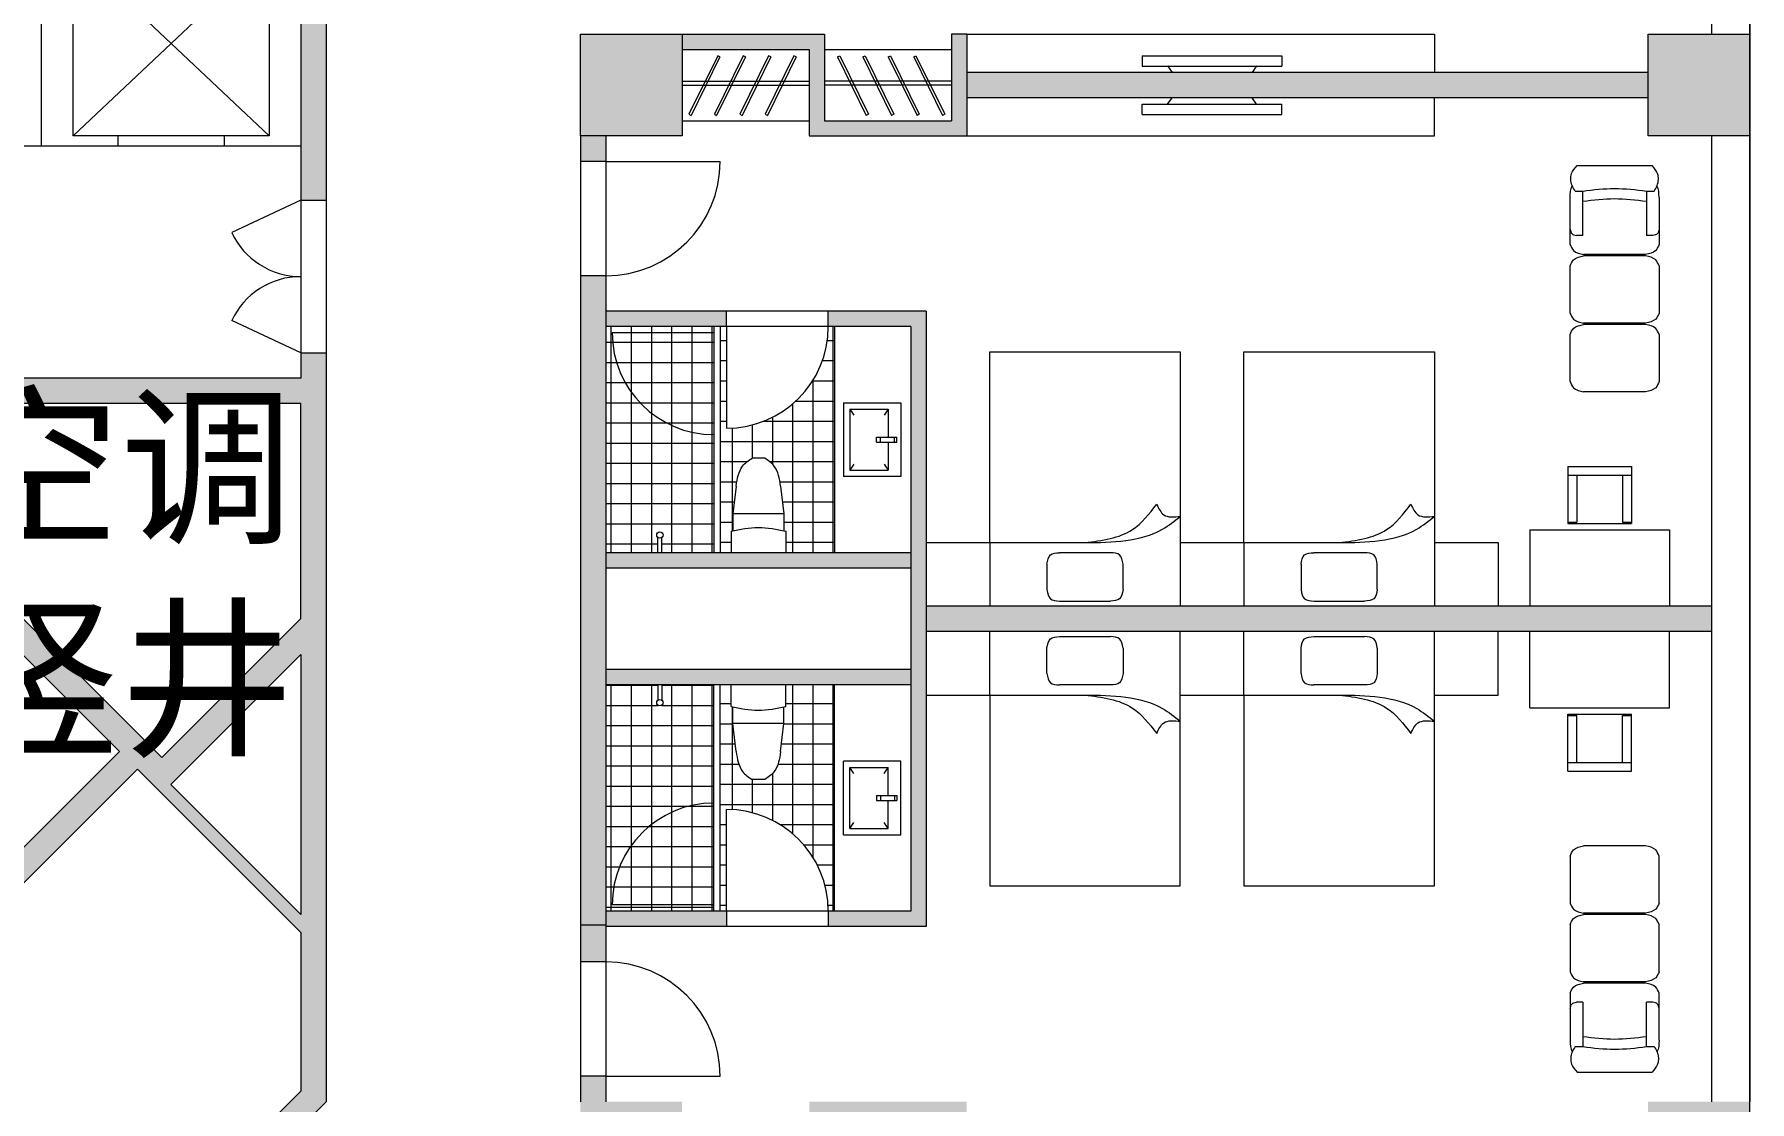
# Model space of a CAD drawing. Header units: metres. Extents: x -302 to 587, y -65 to 94.
# Drawn here: x 573.12 to 586.61, y 43.76 to 52.16 of the extents above; entities that cross this region are included whole.
import ezdxf

# ---------------------------------------------------------------- set-up
doc = ezdxf.new("R2010")
doc.units = ezdxf.units.M
doc.linetypes.add('ACAD_ISO03W100', pattern=[30, 12, -18])
doc.layers.get('0').update_dxf_attribs({"lineweight": 9})
for name, color, linetype, lineweight in [('fanghuo', 1, 'Continuous', 9), ('furniture', 3, 'Continuous', 5), ('glass', 5, 'Continuous', 5), ('hatch', 212, 'ACAD_ISO03W100', 5), ('ProfileEdges', 7, 'Continuous', 9), ('PUB_TEXT', 7, 'Continuous', 9), ('stair', 30, 'Continuous', 9), ('zhuwang', 2, 'Continuous', 13)]:
    doc.layers.add(name, color=color, linetype=linetype, lineweight=lineweight)
doc.styles.add('mystyle', font='', dxfattribs={"height": 1})
doc.styles.get('mystyle').set_extended_font_data('SimSun')
doc.dimstyles.new('myyyy', dxfattribs={"dimtxt": 1, "dimasz": 0.18, "dimexe": 0.18, "dimexo": 0.0625, "dimgap": 0.09, "dimtad": 0, "dimtoh": 1, "dimdec": 3, "dimrnd": 0.001, "dimzin": 0, "dimdsep": 46, "dimtxsty": 'Standard', "dimcen": 0.09, "dimadec": 0, "dimazin": 0, "dimtfac": 1, "dimtdec": 3, "dimtofl": 0, "dimtmove": 0, "dimatfit": 3, "dimfxl": 1, "dimtolj": 1, "dimtzin": 0, "dimarcsym": 0})
pattern_1 = [(0, (469.70644, -288.71858), (0, 0.15875), []), (90, (469.70644, -288.71858), (-0.15875, 1e-17), [])]

# ---------------------------------------------------------------- blocks, each defined once
blk = doc.blocks.new('*D136')
at = {"layer": 'Defpoints', "color": 0, "ltscale": 3, "transparency": 16777216}
for p in [(529.567, 68.96), (552.214, 68.96), (578.214, 26.14)]:
    blk.add_point(p, dxfattribs=at)
at = {"layer": 'PUB_TEXT', "color": 0, "lineweight": -2, "ltscale": 3, "transparency": 16777216}
for p, q in [((552.151, 68.96), (529.387, 68.96)), ((529.567, 68.78), (529.567, 50.056)), ((529.567, 26.32), (529.567, 45.043)), ((578.151, 26.14), (529.387, 26.14))]:
    blk.add_line(p, q, dxfattribs=at)
at = {"layer": 'PUB_TEXT', "color": 0, "ltscale": 3, "transparency": 16777216}
for points in [[(529.537, 68.78), (529.597, 68.78), (529.567, 68.96)], [(529.537, 26.32), (529.597, 26.32), (529.567, 26.14)]]:
    blk.add_solid(points, dxfattribs=at)
at = {"layer": 'PUB_TEXT', "color": 0, "ltscale": 3, "transparency": 16777216, "insert": (529.567, 47.55), "char_height": 1, "attachment_point": 5, "rotation": 90}
blk.add_mtext('\\A1;42.820', dxfattribs=at)
blk = doc.blocks.new('*D140')
at = {"layer": 'Defpoints', "color": 0, "ltscale": 3, "transparency": 16777216}
for p in [(543.814, 56.106), (586.614, 26.16), (586.614, 11.149)]:
    blk.add_point(p, dxfattribs=at)
at = {"layer": 'PUB_TEXT', "color": 0, "lineweight": -2, "ltscale": 3, "transparency": 16777216}
for p, q in [((543.814, 56.043), (543.814, 10.969)), ((586.614, 26.097), (586.614, 10.969)), ((543.994, 11.149), (562.79, 11.149)), ((586.434, 11.149), (567.637, 11.149))]:
    blk.add_line(p, q, dxfattribs=at)
at = {"layer": 'PUB_TEXT', "color": 0, "ltscale": 3, "transparency": 16777216}
for points in [[(543.994, 11.179), (543.994, 11.119), (543.814, 11.149)], [(586.434, 11.179), (586.434, 11.119), (586.614, 11.149)]]:
    blk.add_solid(points, dxfattribs=at)
at = {"layer": 'PUB_TEXT', "color": 0, "ltscale": 3, "transparency": 16777216, "insert": (565.214, 11.149), "char_height": 1, "attachment_point": 5}
blk.add_mtext('\\A1;42.800', dxfattribs=at)

msp = doc.modelspace()

# ---------------------------------------------------------------- hatches: boundary and pattern name
at = {"layer": 'hatch', "ltscale": 0.05}
h = msp.add_hatch(color=256, dxfattribs=at)
h.dxf.hatch_style = 1
h.paths.add_polyline_path([(568.6136, 51.9733), (564.1212, 56.4658), (565.2152, 57.5598), (567.2136, 57.5598), (567.2136, 57.7598), (561.4129, 57.7598), (561.0301, 57.377), (561.1715, 57.2356), (561.4958, 57.5598), (562.7443, 57.5598), (564.0292, 56.2749), (563.0807, 55.3264), (563.2221, 55.1849), (564.1706, 56.1335), (568.9082, 51.3959), (566.7869, 49.2745), (562.0493, 54.0121), (562.3736, 54.3364), (562.2322, 54.4778), (561.9079, 54.1536), (559.9987, 56.0628), (560.323, 56.387), (560.1815, 56.5284), (559.7159, 56.0628), (573.7166, 42.062), (574.1823, 42.5277), (574.0408, 42.6692), (573.7166, 42.3449), (571.8074, 44.2541), (572.1316, 44.5783), (571.9902, 44.7198), (571.666, 44.3955), (566.9283, 49.1331), (569.0497, 51.2544), (573.7873, 46.5168), (572.8388, 45.5683), (572.9802, 45.4269), (573.9287, 46.3754), (575.2136, 45.0905), (575.2136, 43.8419), (574.8894, 43.5177), (575.0308, 43.3763), (575.4136, 43.7591), (575.4136, 49.6533), (575.2136, 49.6533), (575.2136, 49.4533), (571.1336, 49.4533), (571.1336, 53.4798), (568.8136, 53.4798), (568.8136, 57.5598), (568.6136, 57.5598)])
h.paths.add_polyline_path([(568.8136, 53.2798), (570.9336, 53.2798), (570.9336, 49.6533), (568.8136, 51.7733)], flags=16)
h.paths.add_polyline_path([(571.3336, 49.2533), (575.2136, 49.2533), (575.2136, 47.5614), (574.1196, 46.4673)], flags=16)
h.paths.add_polyline_path([(563.909, 56.5365), (562.8857, 57.5598), (564.9323, 57.5598)], flags=16)
h.paths.add_polyline_path([(575.2136, 47.2785), (575.2136, 45.2319), (574.1903, 46.2552)], flags=16)
h = msp.add_hatch(color=256, dxfattribs=at)
h.dxf.hatch_style = 1
h.paths.add_polyline_path([(575.4136, 57.7598), (573.2136, 57.7598), (573.2136, 57.5598), (575.2136, 57.5598), (575.2136, 53.4798), (575.2136, 50.8533), (575.4136, 50.8533)])
h = msp.add_hatch(color=256, dxfattribs=at)
h.dxf.hatch_style = 1
h.paths.add_polyline_path([(577.6136, 50.2598), (577.4136, 50.2598), (577.4136, 44.8598), (577.6136, 44.8598)])
h.paths.add_polyline_path([(580.1336, 49.9798), (579.3636, 49.9798), (579.3636, 49.8598), (580.0136, 49.8598), (580.0136, 45.2598), (579.3636, 45.2598), (579.3636, 45.1398), (580.1336, 45.1398)])
h.paths.add_polyline_path([(578.5636, 49.9798), (577.6136, 49.9798), (577.6136, 49.8598), (578.5636, 49.8598)])
h.paths.add_polyline_path([(580.4536, 52.1598), (580.3336, 52.1598), (580.3336, 51.4798), (579.3336, 51.4798), (579.3336, 52.1598), (578.2136, 52.1598), (578.2136, 52.0398), (579.2136, 52.0398), (579.2136, 51.3598), (580.4536, 51.3598)])
h.paths.add_polyline_path([(585.8136, 51.8598), (580.4536, 51.8598), (580.4536, 51.6598), (585.8136, 51.6598)])
h.paths.add_polyline_path([(586.3136, 47.6598), (580.1336, 47.6598), (580.1336, 47.4598), (586.3136, 47.4598)])
h.paths.add_polyline_path([(580.0136, 48.0798), (577.6136, 48.0798), (577.6136, 47.9598), (580.0136, 47.9598)])
h.paths.add_polyline_path([(580.0136, 47.1598), (577.6136, 47.1598), (577.6136, 47.0398), (580.0136, 47.0398)])
h.paths.add_polyline_path([(578.5636, 45.2598), (577.6136, 45.2598), (577.6136, 45.1398), (578.5636, 45.1398)])
h.paths.add_polyline_path([(585.8136, 43.4598), (580.4536, 43.4598), (580.4536, 43.2598), (585.8136, 43.2598)])
h.paths.add_polyline_path([(580.4536, 43.7598), (579.2136, 43.7598), (579.2136, 43.0798), (578.2136, 43.0798), (578.2136, 42.9598), (579.3336, 42.9598), (579.3336, 43.6398), (580.3336, 43.6398), (580.3336, 42.9598), (580.4536, 42.9598)])
h.paths.add_polyline_path([(577.6136, 43.9598), (577.4136, 43.9598), (577.4136, 43.7598), (577.6136, 43.7598)])
h.paths.add_polyline_path([(578.2136, 43.7598), (577.4136, 43.7598), (577.4136, 42.9598), (578.2136, 42.9598)])
h.paths.add_polyline_path([(578.2136, 52.1598), (577.4136, 52.1598), (577.4136, 51.3598), (578.2136, 51.3598)])
h.paths.add_polyline_path([(586.6136, 52.1598), (585.8136, 52.1598), (585.8136, 51.3598), (586.6136, 51.3598)])
h.paths.add_polyline_path([(586.6136, 43.7598), (585.8136, 43.7598), (585.8136, 42.9598), (586.6136, 42.9598)])
h = msp.add_hatch(color=256, dxfattribs=at)
h.dxf.hatch_style = 1
h.paths.add_polyline_path([(577.6136, 51.3598), (577.4136, 51.3598), (577.4136, 51.1598), (577.6136, 51.1598)])
h = msp.add_hatch(dxfattribs=at)
h.set_pattern_fill('ANGLE', color=256)
h.set_pattern_definition([(0, (469.7064, -297.1186), (0, 6.985), [5.08, -1.905]), (90, (469.7064, -297.1186), (-6.985, 4e-16), [5.08, -1.905])])
h.paths.add_polyline_path([(577.6136, 50.2598), (577.4136, 50.2598), (577.4136, 44.8598), (577.6136, 44.8598)])
h = msp.add_hatch(dxfattribs=at)
h.set_pattern_fill('NET', color=256, scale=0.05)
h.set_pattern_definition(pattern_1)
h.paths.add_polyline_path([(578.4636, 49.0098, -0.4142136), (577.6636, 49.8098), (578.4636, 49.8098), (578.4636, 49.8598), (577.6136, 49.8598), (577.6136, 48.0798), (578.0236, 48.0798), (578.0236, 48.1998, -0.236068), (578.0136, 48.2198, -1), (578.0636, 48.2198, -0.236068), (578.0536, 48.1998), (578.0536, 48.0798), (578.4636, 48.0798)])
h.paths.add_polyline_path([(578.4636, 49.8098), (577.6636, 49.8098, 0.4142136), (578.4636, 49.0098)], flags=17)
h = msp.add_hatch(dxfattribs=at)
h.set_pattern_fill('NET', color=256, scale=0.05)
h.set_pattern_definition([(0, (469.70644, -297.11858), (0, 0.15875), []), (90, (469.70644, -297.11858), (-0.15875, 1e-17), [])])
edge = h.paths.add_edge_path()
edge.add_line((579.4136, 49.8598), (579.3636, 49.8598))
edge.add_arc((578.5636, 49.8598), 0.8, -90, 0, ccw=False)
edge.add_line((578.5636, 49.0598), (578.5636, 49.8598))
edge.add_line((578.5636, 49.8598), (578.5136, 49.8598))
edge.add_line((578.5136, 49.8598), (578.5136, 48.0798))
edge.add_line((578.5136, 48.0798), (578.5986, 48.0798))
edge.add_line((578.5986, 48.0798), (578.5986, 48.2498))
edge.add_spline(control_points=[(578.5986, 48.2498), (578.6036, 48.2509), (578.6086, 48.2519), (578.6136, 48.2529)], knot_values=[0, 0, 0, 0, 0.0151453, 0.0151453, 0.0151453, 0.0151453], degree=3, periodic=0)
edge.add_line((578.6136, 48.253), (578.6136, 48.3848))
edge.add_line((578.6136, 48.3848), (578.6386, 48.6048))
edge.add_spline(control_points=[(578.6386, 48.6048), (578.6478, 48.6623), (578.6624, 48.7537), (578.7362, 48.8055), (578.7636, 48.8248)], knot_values=[0, 0, 0, 0, 0.1647883, 0.2622216, 0.2622216, 0.2622216, 0.2622216], degree=3, periodic=0)
edge.add_line((578.7636, 48.8248), (578.8636, 48.8248))
edge.add_spline(control_points=[(578.8636, 48.8248), (578.8911, 48.8055), (578.9649, 48.7537), (578.9795, 48.6623), (578.9886, 48.6048)], knot_values=[0, 0, 0, 0, 0.0974334, 0.2622216, 0.2622216, 0.2622216, 0.2622216], degree=3, periodic=0)
edge.add_line((578.9886, 48.6048), (579.0136, 48.3848))
edge.add_line((579.0136, 48.3848), (579.0136, 48.2529))
edge.add_spline(control_points=[(579.0136, 48.2529), (579.0186, 48.2519), (579.0236, 48.2509), (579.0286, 48.2498)], knot_values=[0.4190205, 0.4190205, 0.4190205, 0.4190205, 0.4341659, 0.4341659, 0.4341659, 0.4341659], degree=3, periodic=0)
edge.add_line((579.0286, 48.2498), (579.0286, 48.0798))
edge.add_line((579.0286, 48.0798), (579.4136, 48.0798))
edge.add_line((579.4136, 48.0798), (579.4136, 49.8598))
edge = h.paths.add_edge_path()
edge.add_line((579.4136, 47.0398), (579.0286, 47.0398))
edge.add_line((579.0286, 47.0398), (579.0286, 46.8698))
edge.add_spline(control_points=[(579.0286, 46.8698), (579.0236, 46.8688), (579.0186, 46.8677), (579.0136, 46.8667)], knot_values=[0.4190205, 0.4190205, 0.4190205, 0.4190205, 0.4341659, 0.4341659, 0.4341659, 0.4341659], degree=3, periodic=0)
edge.add_line((579.0136, 46.8667), (579.0136, 46.7348))
edge.add_line((579.0136, 46.7348), (578.9886, 46.5148))
edge.add_spline(control_points=[(578.9886, 46.5148), (578.9795, 46.4574), (578.9649, 46.3659), (578.8911, 46.3141), (578.8636, 46.2948)], knot_values=[0, 0, 0, 0, 0.1647883, 0.2622216, 0.2622216, 0.2622216, 0.2622216], degree=3, periodic=0)
edge.add_line((578.8636, 46.2948), (578.7636, 46.2948))
edge.add_spline(control_points=[(578.7636, 46.2948), (578.7362, 46.3141), (578.6624, 46.3659), (578.6478, 46.4574), (578.6386, 46.5148)], knot_values=[0, 0, 0, 0, 0.0974334, 0.2622216, 0.2622216, 0.2622216, 0.2622216], degree=3, periodic=0)
edge.add_line((578.6386, 46.5148), (578.6136, 46.7348))
edge.add_line((578.6136, 46.7348), (578.6136, 46.8667))
edge.add_spline(control_points=[(578.6136, 46.8667), (578.6086, 46.8677), (578.6036, 46.8688), (578.5986, 46.8698)], knot_values=[0, 0, 0, 0, 0.0151453, 0.0151453, 0.0151453, 0.0151453], degree=3, periodic=0)
edge.add_line((578.5986, 46.8698), (578.5986, 47.0398))
edge.add_line((578.5986, 47.0398), (578.5136, 47.0398))
edge.add_line((578.5136, 47.0398), (578.5136, 45.2598))
edge.add_line((578.5136, 45.2598), (578.5636, 45.2598))
edge.add_line((578.5636, 45.2598), (578.5636, 46.0598))
edge.add_arc((578.5636, 45.2598), 0.8, 0, 90, ccw=False)
edge.add_line((579.3636, 45.2598), (579.4136, 45.2598))
edge.add_line((579.4136, 45.2598), (579.4136, 47.0398))
h = msp.add_hatch(dxfattribs=at)
h.set_pattern_fill('NET', color=256, scale=0.05)
h.set_pattern_definition(pattern_1)
h.paths.add_polyline_path([(578.4636, 46.1098, 0.4142136), (577.6636, 45.3098), (578.4636, 45.3098)], flags=17)
h.paths.add_polyline_path([(578.4636, 47.0398), (578.0536, 47.0398), (578.0536, 46.9198, -0.236068), (578.0636, 46.8998, -1), (578.0136, 46.8998, -0.236068), (578.0236, 46.9198), (578.0236, 47.0398), (577.6136, 47.0398), (577.6136, 45.2598), (578.4636, 45.2598), (578.4636, 45.3098), (577.6636, 45.3098, -0.4142136), (578.4636, 46.1098)])

# ---------------------------------------------------------------- linework, layer by layer
at = {"ltscale": 0.05}
for p, q in [((578.2136, 52.1598), (579.3336, 52.1598)), ((579.3336, 52.1598), (579.3336, 51.4798)), ((580.3336, 52.1598), (580.3336, 51.4798)), ((580.4536, 52.1598), (580.3336, 52.1598)), ((580.4536, 52.1598), (580.4536, 51.3598)), ((578.2136, 52.0398), (579.2136, 52.0398)), ((579.2136, 52.0398), (579.2136, 51.3598)), ((585.8136, 51.8598), (580.4536, 51.8598)), ((585.8136, 51.6598), (580.4536, 51.6598)), ((579.3336, 51.4798), (580.3336, 51.4798)), ((577.4136, 51.3598), (577.4136, 43.7598)), ((577.6136, 51.3598), (577.6136, 43.7598)), ((579.2136, 51.3598), (580.4536, 51.3598)), ((577.6136, 51.1598), (577.4136, 51.1598)), ((577.6136, 50.2598), (577.4136, 50.2598)), ((580.1336, 49.9798), (577.6136, 49.9798)), ((578.5636, 49.8598), (578.5636, 49.9798)), ((579.3636, 49.8598), (579.3636, 49.9798)), ((580.1336, 49.9798), (580.1336, 45.1398)), ((580.0136, 49.8598), (577.6136, 49.8598)), ((578.4636, 49.8598), (578.4636, 48.0798)), ((578.5136, 49.8598), (578.5136, 48.0798)), ((580.0136, 49.8598), (580.0136, 45.2598)), ((580.0136, 48.0798), (577.6136, 48.0798)), ((580.0136, 47.9598), (577.6136, 47.9598)), ((586.3136, 47.6598), (580.1336, 47.6598)), ((586.3136, 47.6598), (586.3136, 47.4598)), ((586.3136, 47.4598), (580.1336, 47.4598)), ((580.0136, 47.1598), (577.6136, 47.1598)), ((580.0136, 47.0398), (577.6136, 47.0398)), ((578.4636, 45.2598), (578.4636, 47.0398)), ((578.5136, 45.2598), (578.5136, 47.0398)), ((579.4136, 45.2598), (579.4136, 47.0398)), ((580.0136, 45.2598), (577.6136, 45.2598)), ((578.5636, 45.2598), (578.5636, 45.1398)), ((579.3636, 45.2598), (579.3636, 45.1398)), ((580.1336, 45.1398), (577.6136, 45.1398)), ((577.6136, 44.8598), (577.4136, 44.8598)), ((577.6136, 43.9598), (577.4136, 43.9598))]:
    msp.add_line(p, q, dxfattribs=at)
at = {"layer": 'fanghuo', "ltscale": 3}
msp.add_line((586.6136, 26.1598), (586.6136, 68.9598), dxfattribs=at)
at = {"layer": 'furniture', "ltscale": 0.05}
for p, q in [((580.4536, 52.1598), (584.1336, 52.1598)), ((584.1336, 52.1598), (584.1336, 51.8598)), ((578.4936, 51.9908), (578.2672, 51.531)), ((578.5114, 51.9819), (578.2851, 51.5221)), ((578.6936, 51.9908), (578.4672, 51.531)), ((578.7114, 51.9819), (578.4851, 51.5221)), ((578.5114, 51.9819), (578.4936, 51.9908)), ((578.8936, 51.9908), (578.6672, 51.531)), ((578.9114, 51.9819), (578.6851, 51.5221)), ((578.7114, 51.9819), (578.6936, 51.9908)), ((579.0936, 51.9908), (578.8672, 51.531)), ((579.1114, 51.9819), (578.8851, 51.5221)), ((578.9114, 51.9819), (578.8936, 51.9908)), ((579.1114, 51.9819), (579.0936, 51.9908)), ((579.3336, 52.0398), (580.3336, 52.0398)), ((579.4358, 51.9819), (579.4537, 51.9908)), ((579.4358, 51.9819), (579.6622, 51.5221)), ((579.4537, 51.9908), (579.68, 51.531)), ((579.6358, 51.9819), (579.6537, 51.9908)), ((579.6358, 51.9819), (579.8622, 51.5221)), ((579.6537, 51.9908), (579.88, 51.531)), ((579.8358, 51.9819), (579.8537, 51.9908)), ((579.8358, 51.9819), (580.0622, 51.5221)), ((579.8537, 51.9908), (580.08, 51.531)), ((580.0358, 51.9819), (580.0537, 51.9908)), ((580.0358, 51.9819), (580.2622, 51.5221)), ((580.0537, 51.9908), (580.28, 51.531)), ((581.8336, 51.9898), (581.8336, 51.9098)), ((581.8336, 51.9898), (582.9336, 51.9898)), ((582.9336, 51.9898), (582.9336, 51.9098)), ((581.8336, 51.9098), (582.9336, 51.9098)), ((582.0336, 51.9107), (582.0686, 51.8598)), ((582.7336, 51.9107), (582.6987, 51.8598)), ((578.2136, 51.7898), (579.2136, 51.7898)), ((578.2136, 51.7598), (579.2136, 51.7598)), ((580.3336, 51.7898), (579.3336, 51.7898)), ((580.3336, 51.7598), (579.3336, 51.7598)), ((581.8336, 51.5298), (581.8336, 51.6098)), ((581.8336, 51.6098), (582.9336, 51.6098)), ((582.0336, 51.6089), (582.0686, 51.6598)), ((582.7336, 51.6089), (582.6987, 51.6598)), ((582.9336, 51.5298), (582.9336, 51.6098)), ((584.1336, 51.3598), (584.1336, 51.6598)), ((578.2136, 51.4798), (579.2136, 51.4798)), ((578.2672, 51.531), (578.2851, 51.5221)), ((578.4672, 51.531), (578.4851, 51.5221)), ((578.6672, 51.531), (578.6851, 51.5221)), ((578.8672, 51.531), (578.8851, 51.5221)), ((579.68, 51.531), (579.6622, 51.5221)), ((579.88, 51.531), (579.8622, 51.5221)), ((580.08, 51.531), (580.0622, 51.5221)), ((580.28, 51.531), (580.2622, 51.5221)), ((581.8336, 51.5298), (582.9336, 51.5298)), ((580.4536, 51.3598), (584.1336, 51.3598)), ((585.2561, 51.1265), (585.8454, 51.1265)), ((585.2408, 50.9265), (585.3008, 50.9265)), ((585.3008, 50.5765), (585.3008, 50.9265)), ((585.8008, 50.9265), (585.8008, 50.5765)), ((585.8008, 50.9265), (585.8608, 50.9265)), ((585.2008, 50.5065), (585.2008, 50.8766)), ((585.9008, 50.8766), (585.9008, 50.5065)), ((585.3008, 50.5765), (585.2508, 50.5765)), ((585.8508, 50.5765), (585.8008, 50.5765)), ((585.7947, 50.4265), (585.3068, 50.4265)), ((585.7947, 50.4166), (585.3068, 50.4166)), ((585.2008, 49.9665), (585.2008, 50.3366)), ((585.9008, 50.3366), (585.9008, 49.9665)), ((579.4136, 49.8598), (579.4136, 48.0798)), ((585.7947, 49.8865), (585.3068, 49.8865)), ((585.7947, 49.8766), (585.3068, 49.8766)), ((585.2008, 49.4265), (585.2008, 49.7966)), ((585.9008, 49.7966), (585.9008, 49.4265)), ((580.6336, 48.1598), (580.6336, 49.6598)), ((580.6336, 49.6598), (582.1336, 49.6598)), ((582.1336, 49.6598), (582.1336, 47.6598)), ((582.6336, 48.1598), (582.6336, 49.6598)), ((582.6336, 49.6598), (584.1336, 49.6598)), ((584.1336, 49.6598), (584.1336, 47.6598)), ((585.7947, 49.3465), (585.3068, 49.3465)), ((579.4836, 49.2598), (579.9336, 49.2598)), ((579.4836, 49.2598), (579.4836, 48.6798)), ((579.5336, 49.2098), (579.5336, 48.7298)), ((579.5336, 49.2098), (579.8336, 49.2098)), ((579.5336, 49.2098), (579.5636, 49.1618)), ((579.8336, 49.2098), (579.8036, 49.1618)), ((579.8336, 49.2098), (579.8336, 48.9898)), ((579.9336, 49.2598), (579.9336, 48.6798)), ((579.7436, 48.9898), (579.9036, 48.9898)), ((579.7436, 48.9498), (579.7436, 48.9898)), ((579.7436, 48.9498), (579.9036, 48.9498)), ((579.7736, 48.9498), (579.7736, 48.9898)), ((579.8336, 48.9498), (579.8336, 48.7298)), ((579.8836, 48.9498), (579.8836, 48.9898)), ((579.9036, 48.9498), (579.9036, 48.9898)), ((578.8636, 48.8248), (578.7636, 48.8248)), ((579.5636, 48.7778), (579.5336, 48.7298)), ((579.5336, 48.7298), (579.8336, 48.7298)), ((579.8036, 48.7778), (579.8336, 48.7298)), ((585.1836, 48.7598), (585.6836, 48.7598)), ((585.1836, 48.7598), (585.1836, 48.3098)), ((585.6836, 48.7598), (585.6836, 48.3098)), ((578.6386, 48.6048), (578.6136, 48.3848)), ((578.9886, 48.6048), (579.0136, 48.3848)), ((579.9336, 48.6798), (579.4836, 48.6798)), ((585.1836, 48.6898), (585.6836, 48.6898)), ((585.2536, 48.6898), (585.2536, 48.3198)), ((585.6136, 48.6898), (585.6136, 48.3198)), ((579.0136, 48.3848), (578.6136, 48.3848)), ((578.6136, 48.3848), (578.6136, 48.2529)), ((579.0136, 48.3848), (579.0136, 48.2529)), ((578.0236, 48.0798), (578.0236, 48.1998)), ((578.0536, 48.0798), (578.0536, 48.1998)), ((578.5986, 48.2498), (578.5986, 48.0798)), ((579.0286, 48.2498), (579.0286, 48.0798)), ((584.8836, 48.2598), (585.9836, 48.2598)), ((584.8836, 48.2598), (584.8836, 47.6598)), ((585.1836, 48.3198), (585.2536, 48.3198)), ((585.1836, 48.3098), (585.6836, 48.3098)), ((585.6136, 48.3198), (585.6836, 48.3198)), ((585.9836, 48.2598), (585.9836, 47.6598)), ((580.1336, 48.1598), (580.6336, 48.1598)), ((580.6336, 48.1598), (580.6336, 47.6598)), ((580.6336, 48.1598), (581.3836, 48.1598)), ((581.5836, 48.0798), (581.1836, 48.0798)), ((582.1336, 48.1598), (582.6336, 48.1598)), ((582.6336, 48.1598), (582.6336, 47.6598)), ((582.6336, 48.1598), (583.3836, 48.1598)), ((583.5836, 48.0798), (583.1836, 48.0798)), ((584.1336, 48.1598), (584.6336, 48.1598)), ((584.6336, 48.1598), (584.6336, 47.6598)), ((581.0836, 47.9898), (581.0836, 47.7898)), ((581.6836, 47.7898), (581.6836, 47.9898)), ((583.0836, 47.9898), (583.0836, 47.7898)), ((583.6836, 47.7898), (583.6836, 47.9898)), ((581.1836, 47.6998), (581.5836, 47.6998)), ((583.1836, 47.6998), (583.5836, 47.6998)), ((580.6336, 46.9598), (580.6336, 47.4598)), ((581.1836, 47.4198), (581.5836, 47.4198)), ((582.1336, 45.4598), (582.1336, 47.4598)), ((582.6336, 46.9598), (582.6336, 47.4598)), ((583.1836, 47.4198), (583.5836, 47.4198)), ((584.1336, 45.4598), (584.1336, 47.4598)), ((584.6336, 46.9598), (584.6336, 47.4598)), ((584.8836, 46.8598), (584.8836, 47.4598)), ((585.9836, 46.8598), (585.9836, 47.4598)), ((581.0836, 47.1298), (581.0836, 47.3298)), ((581.6836, 47.3298), (581.6836, 47.1298)), ((583.0836, 47.1298), (583.0836, 47.3298)), ((583.6836, 47.3298), (583.6836, 47.1298)), ((578.0236, 47.0398), (578.0236, 46.9198)), ((578.0536, 47.0398), (578.0536, 46.9198)), ((578.5986, 46.8698), (578.5986, 47.0398)), ((579.0286, 46.8698), (579.0286, 47.0398)), ((581.5836, 47.0398), (581.1836, 47.0398)), ((583.5836, 47.0398), (583.1836, 47.0398)), ((578.6136, 46.7348), (578.6136, 46.8667)), ((579.0136, 46.7348), (579.0136, 46.8667)), ((580.1336, 46.9598), (580.6336, 46.9598)), ((580.6336, 46.9598), (580.6336, 45.4598)), ((580.6336, 46.9598), (581.3836, 46.9598)), ((582.1336, 46.9598), (582.6336, 46.9598)), ((582.6336, 46.9598), (582.6336, 45.4598)), ((582.6336, 46.9598), (583.3836, 46.9598)), ((584.1336, 46.9598), (584.6336, 46.9598)), ((584.8836, 46.8598), (585.9836, 46.8598)), ((579.0136, 46.7348), (578.6136, 46.7348)), ((578.6386, 46.5148), (578.6136, 46.7348)), ((578.9886, 46.5148), (579.0136, 46.7348)), ((585.1836, 46.3598), (585.1836, 46.8098)), ((585.1836, 46.8098), (585.6836, 46.8098)), ((585.1836, 46.7998), (585.2536, 46.7998)), ((585.2536, 46.4298), (585.2536, 46.7998)), ((585.6136, 46.4298), (585.6136, 46.7998)), ((585.6136, 46.7998), (585.6836, 46.7998)), ((585.6836, 46.3598), (585.6836, 46.8098)), ((579.9336, 46.4398), (579.4836, 46.4398)), ((579.4836, 45.8598), (579.4836, 46.4398)), ((579.9336, 45.8598), (579.9336, 46.4398)), ((579.5336, 45.9098), (579.5336, 46.3898)), ((579.5336, 46.3898), (579.8336, 46.3898)), ((579.5636, 46.3418), (579.5336, 46.3898)), ((579.8036, 46.3418), (579.8336, 46.3898)), ((579.8336, 46.1698), (579.8336, 46.3898)), ((585.1836, 46.4298), (585.6836, 46.4298)), ((585.1836, 46.3598), (585.6836, 46.3598)), ((578.8636, 46.2948), (578.7636, 46.2948)), ((579.7436, 46.1698), (579.9036, 46.1698)), ((579.7436, 46.1698), (579.7436, 46.1298)), ((579.7736, 46.1698), (579.7736, 46.1298)), ((579.8836, 46.1698), (579.8836, 46.1298)), ((579.9036, 46.1698), (579.9036, 46.1298)), ((579.7436, 46.1298), (579.9036, 46.1298)), ((579.8336, 45.9098), (579.8336, 46.1298)), ((579.5336, 45.9098), (579.5636, 45.9578)), ((579.5336, 45.9098), (579.8336, 45.9098)), ((579.8336, 45.9098), (579.8036, 45.9578)), ((579.4836, 45.8598), (579.9336, 45.8598)), ((585.7947, 45.7731), (585.3068, 45.7731)), ((585.2008, 45.6931), (585.2008, 45.3231)), ((585.9008, 45.3231), (585.9008, 45.6931)), ((580.6336, 45.4598), (582.1336, 45.4598)), ((582.6336, 45.4598), (584.1336, 45.4598)), ((585.7947, 45.2431), (585.3068, 45.2431)), ((585.7947, 45.2331), (585.3068, 45.2331)), ((585.2008, 45.1531), (585.2008, 44.7831)), ((585.9008, 44.7831), (585.9008, 45.1531)), ((585.7947, 44.7031), (585.3068, 44.7031)), ((585.7947, 44.6931), (585.3068, 44.6931)), ((585.2008, 44.6131), (585.2008, 44.2431)), ((585.3008, 44.5431), (585.2508, 44.5431)), ((585.3008, 44.5431), (585.3008, 44.1931)), ((585.8008, 44.1931), (585.8008, 44.5431)), ((585.8508, 44.5431), (585.8008, 44.5431)), ((585.9008, 44.2431), (585.9008, 44.6131)), ((585.2408, 44.1931), (585.3008, 44.1931)), ((585.8008, 44.1931), (585.8608, 44.1931)), ((585.2561, 43.9931), (585.8454, 43.9931))]:
    msp.add_line(p, q, dxfattribs=at)
for centre in [(578.0386, 48.2198), (578.0386, 46.8998)]:
    msp.add_circle(centre, 0.025, dxfattribs=at)
for points in [[(585.2408, 50.9265), (585.2165, 50.9693), (585.2127, 51.0634), (585.2561, 51.1265)], [(585.8608, 50.9265), (585.885, 50.9693), (585.8888, 51.0634), (585.8454, 51.1265)], [(585.3008, 50.9265), (585.5508, 50.9465), (585.8008, 50.9265)], [(585.3008, 50.8465), (585.5508, 50.8665), (585.8008, 50.8465)], [(585.2008, 50.6265), (585.2137, 50.591), (585.2508, 50.5765)], [(585.9008, 50.6265), (585.8878, 50.591), (585.8508, 50.5765)], [(585.2008, 50.5065), (585.2275, 50.4589), (585.3068, 50.4265)], [(585.9008, 50.5065), (585.874, 50.4589), (585.7947, 50.4265)], [(585.2008, 50.3366), (585.2275, 50.3841), (585.3068, 50.4166)], [(585.9008, 50.3366), (585.874, 50.3841), (585.7947, 50.4166)], [(585.2008, 49.9665), (585.2275, 49.9189), (585.3068, 49.8865)], [(585.9008, 49.9665), (585.874, 49.9189), (585.7947, 49.8865)], [(585.2008, 49.7966), (585.2275, 49.8441), (585.3068, 49.8766)], [(585.9008, 49.7966), (585.874, 49.8441), (585.7947, 49.8766)], [(585.2008, 49.4265), (585.2275, 49.3789), (585.3068, 49.3465)], [(585.9008, 49.4265), (585.874, 49.3789), (585.7947, 49.3465)], [(578.6386, 48.6048), (578.6895, 48.7615), (578.7636, 48.8248)], [(578.9886, 48.6048), (578.9377, 48.7615), (578.8636, 48.8248)], [(581.3836, 48.1598), (581.7571, 48.2623), (581.9475, 48.4609)], [(581.9475, 48.4609), (582.0036, 48.3785), (582.1336, 48.3661)], [(583.3836, 48.1598), (583.7571, 48.2623), (583.9475, 48.4609)], [(583.9475, 48.4609), (584.0036, 48.3785), (584.1336, 48.3661)], [(581.3836, 48.1598), (581.9937, 48.2661), (582.1336, 48.3661)], [(583.3836, 48.1598), (583.9937, 48.2661), (584.1336, 48.3661)], [(578.5986, 48.2498), (578.8136, 48.2798), (579.0286, 48.2498)], [(581.0836, 47.9898), (581.1117, 48.0628), (581.1836, 48.0798)], [(581.6836, 47.9898), (581.6556, 48.0628), (581.5836, 48.0798)], [(583.0836, 47.9898), (583.1117, 48.0628), (583.1836, 48.0798)], [(583.6836, 47.9898), (583.6556, 48.0628), (583.5836, 48.0798)], [(581.0836, 47.7898), (581.1117, 47.7168), (581.1836, 47.6998)], [(581.6836, 47.7898), (581.6556, 47.7168), (581.5836, 47.6998)], [(583.0836, 47.7898), (583.1117, 47.7168), (583.1836, 47.6998)], [(583.6836, 47.7898), (583.6556, 47.7168), (583.5836, 47.6998)], [(581.0836, 47.3298), (581.1117, 47.4028), (581.1836, 47.4198)], [(581.6836, 47.3298), (581.6556, 47.4028), (581.5836, 47.4198)], [(583.0836, 47.3298), (583.1117, 47.4028), (583.1836, 47.4198)], [(583.6836, 47.3298), (583.6556, 47.4028), (583.5836, 47.4198)], [(581.0836, 47.1298), (581.1117, 47.0568), (581.1836, 47.0398)], [(581.6836, 47.1298), (581.6556, 47.0568), (581.5836, 47.0398)], [(583.0836, 47.1298), (583.1117, 47.0568), (583.1836, 47.0398)], [(583.6836, 47.1298), (583.6556, 47.0568), (583.5836, 47.0398)], [(578.5986, 46.8698), (578.8136, 46.8398), (579.0286, 46.8698)], [(581.3836, 46.9598), (581.9937, 46.8535), (582.1336, 46.7535)], [(581.3836, 46.9598), (581.7571, 46.8573), (581.9475, 46.6587)], [(583.3836, 46.9598), (583.9937, 46.8535), (584.1336, 46.7535)], [(583.3836, 46.9598), (583.7571, 46.8573), (583.9475, 46.6587)], [(581.9475, 46.6587), (582.0036, 46.7411), (582.1336, 46.7535)], [(583.9475, 46.6587), (584.0036, 46.7411), (584.1336, 46.7535)], [(578.6386, 46.5148), (578.6895, 46.3581), (578.7636, 46.2948)], [(578.9886, 46.5148), (578.9377, 46.3581), (578.8636, 46.2948)], [(585.2008, 45.6931), (585.2275, 45.7407), (585.3068, 45.7731)], [(585.9008, 45.6931), (585.874, 45.7407), (585.7947, 45.7731)], [(585.2008, 45.3231), (585.2275, 45.2755), (585.3068, 45.2431)], [(585.2008, 45.1531), (585.2275, 45.2007), (585.3068, 45.2331)], [(585.9008, 45.3231), (585.874, 45.2755), (585.7947, 45.2431)], [(585.9008, 45.1531), (585.874, 45.2007), (585.7947, 45.2331)], [(585.2008, 44.7831), (585.2275, 44.7355), (585.3068, 44.7031)], [(585.2008, 44.6131), (585.2275, 44.6607), (585.3068, 44.6931)], [(585.9008, 44.7831), (585.874, 44.7355), (585.7947, 44.7031)], [(585.9008, 44.6131), (585.874, 44.6607), (585.7947, 44.6931)], [(585.2008, 44.4931), (585.2137, 44.5286), (585.2508, 44.5431)], [(585.9008, 44.4931), (585.8878, 44.5286), (585.8508, 44.5431)], [(585.3008, 44.2731), (585.5508, 44.2531), (585.8008, 44.2731)], [(585.2408, 44.1931), (585.2165, 44.1504), (585.2127, 44.0562), (585.2561, 43.9931)], [(585.3008, 44.1931), (585.5508, 44.1731), (585.8008, 44.1931)], [(585.8608, 44.1931), (585.885, 44.1504), (585.8888, 44.0562), (585.8454, 43.9931)]]:
    msp.add_spline(points, degree=3, dxfattribs=at)
for points in [[(585.2008, 50.8766), (585.2016, 50.9093), (585.2025, 50.942), (585.2174, 50.9672)], [(585.9008, 50.8766), (585.8999, 50.9093), (585.899, 50.942), (585.8841, 50.9672)], [(585.2008, 44.2431), (585.2016, 44.2104), (585.2025, 44.1776), (585.2174, 44.1525)], [(585.9008, 44.2431), (585.8999, 44.2104), (585.899, 44.1776), (585.8841, 44.1525)]]:
    msp.add_open_spline(points, degree=3, dxfattribs=at)
at = {"layer": 'glass', "ltscale": 0.05}
for p, q in [((577.6136, 51.1598), (578.5136, 51.1598)), ((575.2136, 50.8533), (574.6696, 50.6003)), ((575.2136, 49.6533), (574.6696, 49.9063)), ((578.4636, 49.8098), (577.6636, 49.8098)), ((578.5636, 49.8598), (578.5636, 49.0598)), ((578.5636, 45.2598), (578.5636, 46.0598)), ((578.4636, 45.3098), (577.6636, 45.3098)), ((577.6136, 43.9598), (578.5136, 43.9598))]:
    msp.add_line(p, q, dxfattribs=at)
for centre, radius, start, end in [((577.6136, 51.1598), 0.9, 270, 0), ((575.2136, 50.8533), 0.6, 204.93796, 270), ((575.2136, 49.6533), 0.6, 90, 155.06204), ((578.4636, 49.8098), 0.8, 180, 270), ((578.5636, 49.8598), 0.8, 270, 0), ((578.4636, 45.3098), 0.8, 90, 180), ((578.5636, 45.2598), 0.8, 0, 90), ((577.6136, 43.9598), 0.9, 0, 90)]:
    msp.add_arc(centre, radius, start, end, dxfattribs=at)
at = {"layer": 'ProfileEdges', "ltscale": 0.05}
for p, q in [((586.3136, 59.7598), (586.3136, 52.1598)), ((586.6136, 59.7598), (586.6136, 52.1598)), ((586.3136, 51.3598), (586.3136, 43.7598)), ((586.6136, 51.3598), (586.6136, 43.7598))]:
    msp.add_line(p, q, dxfattribs=at)
at = {"layer": 'stair'}
msp.add_line((573.1736, 51.2798), (573.1736, 53.2798), dxfattribs=at)
at = {"layer": 'stair', "ltscale": 0.05}
for p, q in [((575.2136, 50.8533), (575.4136, 50.8533)), ((575.2136, 49.6533), (575.4136, 49.6533))]:
    msp.add_line(p, q, dxfattribs=at)
at = {"layer": 'stair'}
for points in [[(575.4136, 57.7598), (575.4136, 43.7591), (573.7166, 42.062), (559.7159, 56.0628), (561.4129, 57.7598), (570.8136, 57.7598), (570.8136, 57.5598), (568.8136, 57.5598), (568.8136, 53.4798), (575.2136, 53.4798), (575.2136, 57.5598), (573.2136, 57.5598), (573.2136, 57.7598), (575.4136, 57.7598)], [(575.2136, 53.4798), (575.2136, 49.4533), (571.1336, 49.4533), (571.1336, 53.4798)], [(574.9656, 52.8158), (574.9656, 51.3598), (573.4216, 51.3598), (573.4216, 52.8158), (574.9656, 52.8158), (573.4216, 51.3598)], [(573.4216, 52.8158), (574.9656, 51.3598)], [(573.7736, 51.3598), (573.7736, 51.2798)], [(574.6136, 51.2798), (574.6136, 51.3598)], [(569.0497, 51.2544), (573.7873, 46.5168), (571.666, 44.3955), (566.9283, 49.1331), (569.0497, 51.2544)], [(573.1736, 51.2798), (571.1336, 51.2798)], [(575.2136, 51.2798), (573.1736, 51.2798)], [(574.1196, 46.4673), (575.2136, 47.5614), (575.2136, 49.2533), (571.3336, 49.2533), (574.1196, 46.4673)], [(574.1903, 46.2552), (575.2136, 47.2785), (575.2136, 45.2319), (574.1903, 46.2552)], [(573.9287, 46.3754), (575.2136, 45.0905), (575.2136, 43.8419), (573.7166, 42.3449), (571.8074, 44.2541), (573.9287, 46.3754)]]:
    msp.add_lwpolyline(points, dxfattribs=at)
at = {"layer": 'zhuwang'}
for points in [[(577.4136, 52.1598), (578.2136, 52.1598), (578.2136, 51.3598), (577.4136, 51.3598)], [(585.8136, 52.1598), (586.6136, 52.1598), (586.6136, 51.3598), (585.8136, 51.3598)]]:
    msp.add_lwpolyline(points, close=True, dxfattribs=at)

# ---------------------------------------------------------------- texts
at = {"layer": 'PUB_TEXT', "ltscale": 0.05, "insert": (572.4289, 49.2533), "char_height": 1, "attachment_point": 1, "style": 'mystyle'}
msp.add_mtext_dynamic_manual_height_columns('{\\fArial Unicode MS|b0|i0|c134|p0;空调竖井}', width=3.786881, gutter_width=5, heights=[0], dxfattribs=at)

# ---------------------------------------------------------------- dimensions: what is measured, and where the dimension line sits
at = {"layer": 'PUB_TEXT', "ltscale": 3}
dim = msp.add_linear_dim(base=(529.5673, 68.9598), p1=(578.2136, 26.1398), p2=(552.2136, 68.9598), angle=270, dimstyle='myyyy', dxfattribs=at)
dim.commit()
dim.dimension.update_dxf_attribs({"geometry": '*D136', "text_midpoint": (529.5673, 47.5498)})
dim = msp.add_linear_dim(base=(586.6136, 11.1491), p1=(543.8136, 56.1058), p2=(586.6136, 26.1598), dimstyle='myyyy', dxfattribs=at)
dim.commit()
dim.dimension.update_dxf_attribs({"geometry": '*D140', "text_midpoint": (565.2136, 11.1491)})

doc.saveas('drawing.dxf')
